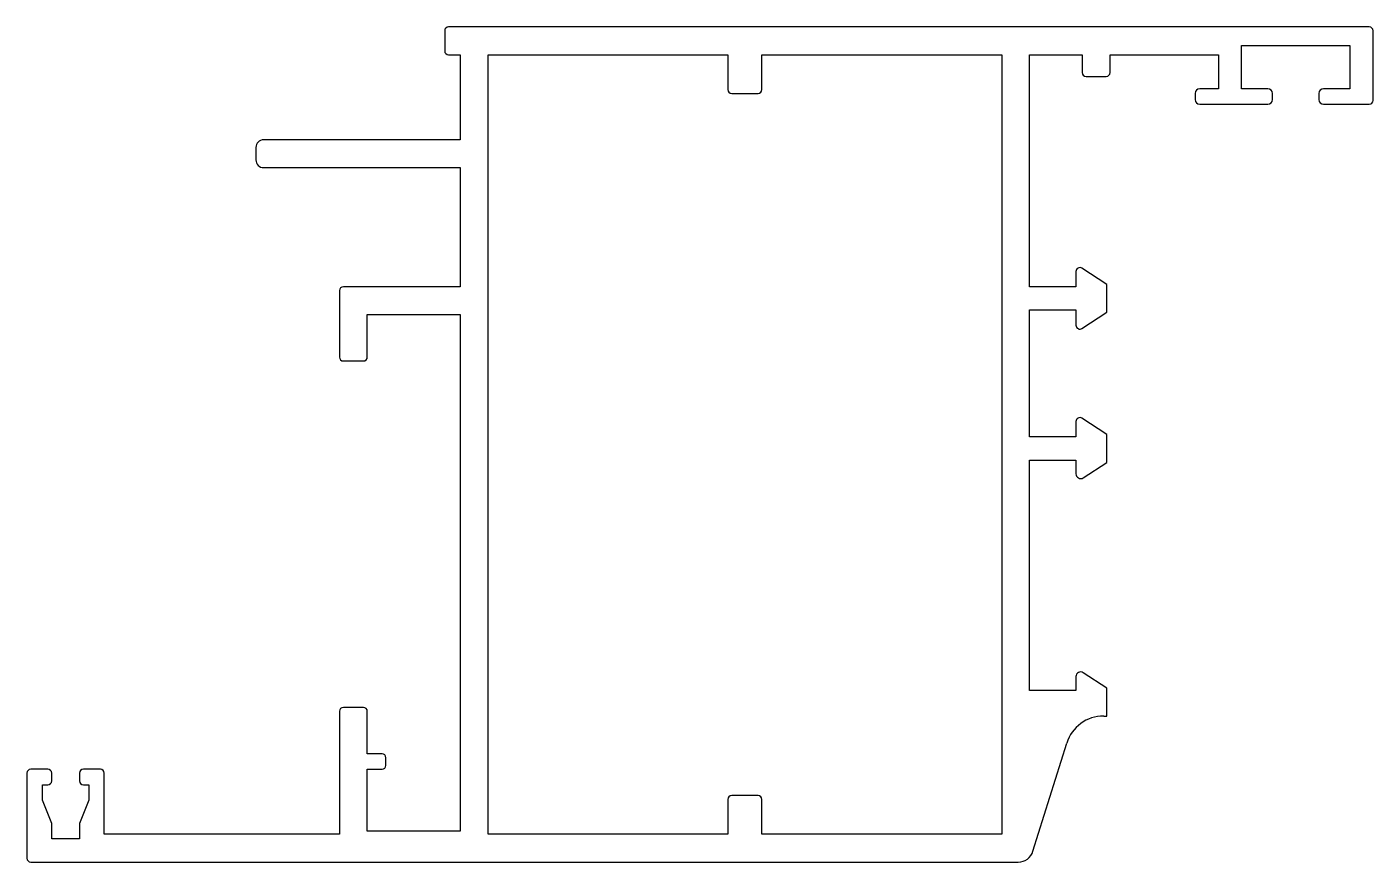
# Model space of a CAD drawing. Extents: x 485.2 to 572.2, y 634.5 to 688.5.
import ezdxf

# ---------------------------------------------------------------- set-up
doc = ezdxf.new("R2010")
doc.units = 0
doc.layers.get('0').update_dxf_attribs({"linetype": 'CONTINUOUS'})

msp = doc.modelspace()

# ---------------------------------------------------------------- linework, layer by layer
for p, q in [((512.17, 688.224), (512.17, 686.924)), ((571.92, 688.474), (512.42, 688.474)), ((572.17, 683.724), (572.17, 688.224)), ((512.42, 686.674), (513.17, 686.674)), ((513.17, 686.674), (513.17, 681.174)), ((514.97, 636.274), (514.97, 686.674)), ((514.97, 686.674), (530.47, 686.674)), ((530.47, 686.674), (530.47, 684.424)), ((532.67, 684.424), (532.67, 686.674)), ((532.67, 686.674), (548.17, 686.674)), ((548.17, 686.674), (548.17, 636.274)), ((549.97, 671.674), (549.97, 686.674)), ((549.97, 686.674), (553.37, 686.674)), ((553.37, 686.674), (553.37, 685.524)), ((555.17, 685.524), (555.17, 686.674)), ((555.17, 686.674), (562.17, 686.674)), ((562.17, 686.674), (562.17, 684.474)), ((563.67, 684.474), (563.67, 687.274)), ((563.67, 687.274), (570.67, 687.274)), ((570.67, 687.274), (570.67, 684.474)), ((553.62, 685.274), (554.92, 685.274)), ((530.72, 684.174), (532.42, 684.174)), ((560.67, 684.174), (560.67, 683.774)), ((562.17, 684.474), (560.97, 684.474)), ((565.37, 684.474), (563.67, 684.474)), ((565.67, 683.774), (565.67, 684.174)), ((568.67, 684.174), (568.67, 683.774)), ((570.67, 684.474), (568.97, 684.474)), ((560.97, 683.474), (565.37, 683.474)), ((568.97, 683.474), (571.92, 683.474)), ((499.97, 680.674), (499.97, 679.874)), ((513.17, 681.174), (500.47, 681.174)), ((500.47, 679.374), (513.17, 679.374)), ((513.17, 679.374), (513.17, 671.674)), ((552.97, 672.663), (552.97, 671.674)), ((554.97, 671.824), (553.356, 672.872)), ((513.17, 671.674), (505.62, 671.674)), ((552.97, 671.674), (549.97, 671.674)), ((554.97, 670.024), (554.97, 671.824)), ((505.37, 671.424), (505.37, 667.124)), ((549.97, 661.97), (549.97, 670.174)), ((549.97, 670.174), (552.97, 670.174)), ((552.97, 670.174), (552.97, 669.184)), ((553.356, 668.975), (554.97, 670.024)), ((507.17, 669.874), (513.17, 669.874)), ((507.17, 667.124), (507.17, 669.874)), ((513.17, 669.874), (513.17, 636.474)), ((505.62, 666.874), (506.92, 666.874)), ((552.97, 662.959), (552.97, 661.97)), ((554.97, 662.12), (553.356, 663.168)), ((554.97, 660.32), (554.97, 662.12)), ((552.97, 661.97), (549.97, 661.97)), ((549.97, 645.569), (549.97, 660.47)), ((549.97, 660.47), (552.97, 660.47)), ((552.97, 660.47), (552.97, 659.572)), ((553.434, 659.321), (554.97, 660.32)), ((552.97, 646.466), (552.97, 645.569)), ((554.97, 645.719), (553.434, 646.717)), ((552.97, 645.569), (549.97, 645.569)), ((554.97, 643.919), (554.97, 645.719)), ((505.37, 644.224), (505.37, 636.274)), ((506.92, 644.474), (505.62, 644.474)), ((507.17, 641.474), (507.17, 644.224)), ((554.761, 643.919), (554.97, 643.919)), ((550.189, 635.175), (552.375, 642.165)), ((508.12, 641.474), (507.17, 641.474)), ((508.37, 640.724), (508.37, 641.224)), ((486.52, 640.474), (485.42, 640.474)), ((489.92, 640.474), (488.82, 640.474)), ((507.17, 640.474), (508.12, 640.474)), ((507.17, 636.474), (507.17, 640.474)), ((485.17, 640.224), (485.17, 634.724)), ((486.17, 639.474), (486.52, 639.474)), ((486.17, 638.474), (486.17, 639.474)), ((486.77, 639.724), (486.77, 640.224)), ((488.57, 640.224), (488.57, 639.724)), ((488.82, 639.474), (489.17, 639.474)), ((489.17, 639.474), (489.17, 638.474)), ((490.17, 636.274), (490.17, 640.224)), ((532.42, 638.774), (530.72, 638.774)), ((486.77, 636.974), (486.17, 638.474)), ((489.17, 638.474), (488.57, 636.974)), ((530.47, 638.524), (530.47, 636.274)), ((532.67, 636.274), (532.67, 638.524)), ((486.77, 635.974), (486.77, 636.974)), ((488.57, 636.974), (488.57, 635.974)), ((488.57, 635.974), (486.77, 635.974)), ((505.37, 636.274), (490.17, 636.274)), ((513.17, 636.474), (507.17, 636.474)), ((530.47, 636.274), (514.97, 636.274)), ((548.17, 636.274), (532.67, 636.274)), ((485.42, 634.474), (549.235, 634.474))]:
    msp.add_line(p, q)
for centre, radius, start, end in [((512.42, 688.224), 0.25, 90, 180), ((571.92, 688.224), 0.25, 0, 90), ((512.42, 686.924), 0.25, 180, 270), ((553.62, 685.524), 0.25, 180, 270), ((554.92, 685.524), 0.25, 270, 0), ((530.72, 684.424), 0.25, 180, 270), ((532.42, 684.424), 0.25, 270, 0), ((560.97, 684.174), 0.3, 90, 180), ((565.37, 684.174), 0.3, 0, 90), ((568.97, 684.174), 0.3, 90, 180), ((560.97, 683.774), 0.3, 180, 270), ((565.37, 683.774), 0.3, 270, 0), ((568.97, 683.774), 0.3, 180, 270), ((571.92, 683.724), 0.25, 270, 0), ((500.47, 680.674), 0.5, 90, 180), ((500.47, 679.874), 0.5, 180, 270), ((553.22, 672.663), 0.25, 56.97613, 180), ((505.62, 671.424), 0.25, 90, 180), ((553.22, 669.184), 0.25, 180, 303.02387), ((505.62, 667.124), 0.25, 180, 270), ((506.92, 667.124), 0.25, 270, 0), ((553.22, 662.959), 0.25, 56.97613, 180), ((553.27, 659.572), 0.3, 180, 303.02387), ((553.27, 646.466), 0.3, 56.97613, 180), ((505.62, 644.224), 0.25, 90, 180), ((506.92, 644.224), 0.25, 0, 90), ((554.761, 641.419), 2.5, 90, 162.63758), ((508.12, 641.224), 0.25, 0, 90), ((485.42, 640.224), 0.25, 90, 180), ((486.52, 640.224), 0.25, 0, 90), ((488.82, 640.224), 0.25, 90, 180), ((489.92, 640.224), 0.25, 0, 90), ((508.12, 640.724), 0.25, 270, 0), ((486.52, 639.724), 0.25, 270, 0), ((488.82, 639.724), 0.25, 180, 270), ((530.72, 638.524), 0.25, 90, 180), ((532.42, 638.524), 0.25, 0, 90), ((549.235, 635.474), 1, 270, 342.63758), ((485.42, 634.724), 0.25, 180, 270)]:
    msp.add_arc(centre, radius, start, end)

doc.saveas('drawing.dxf')
